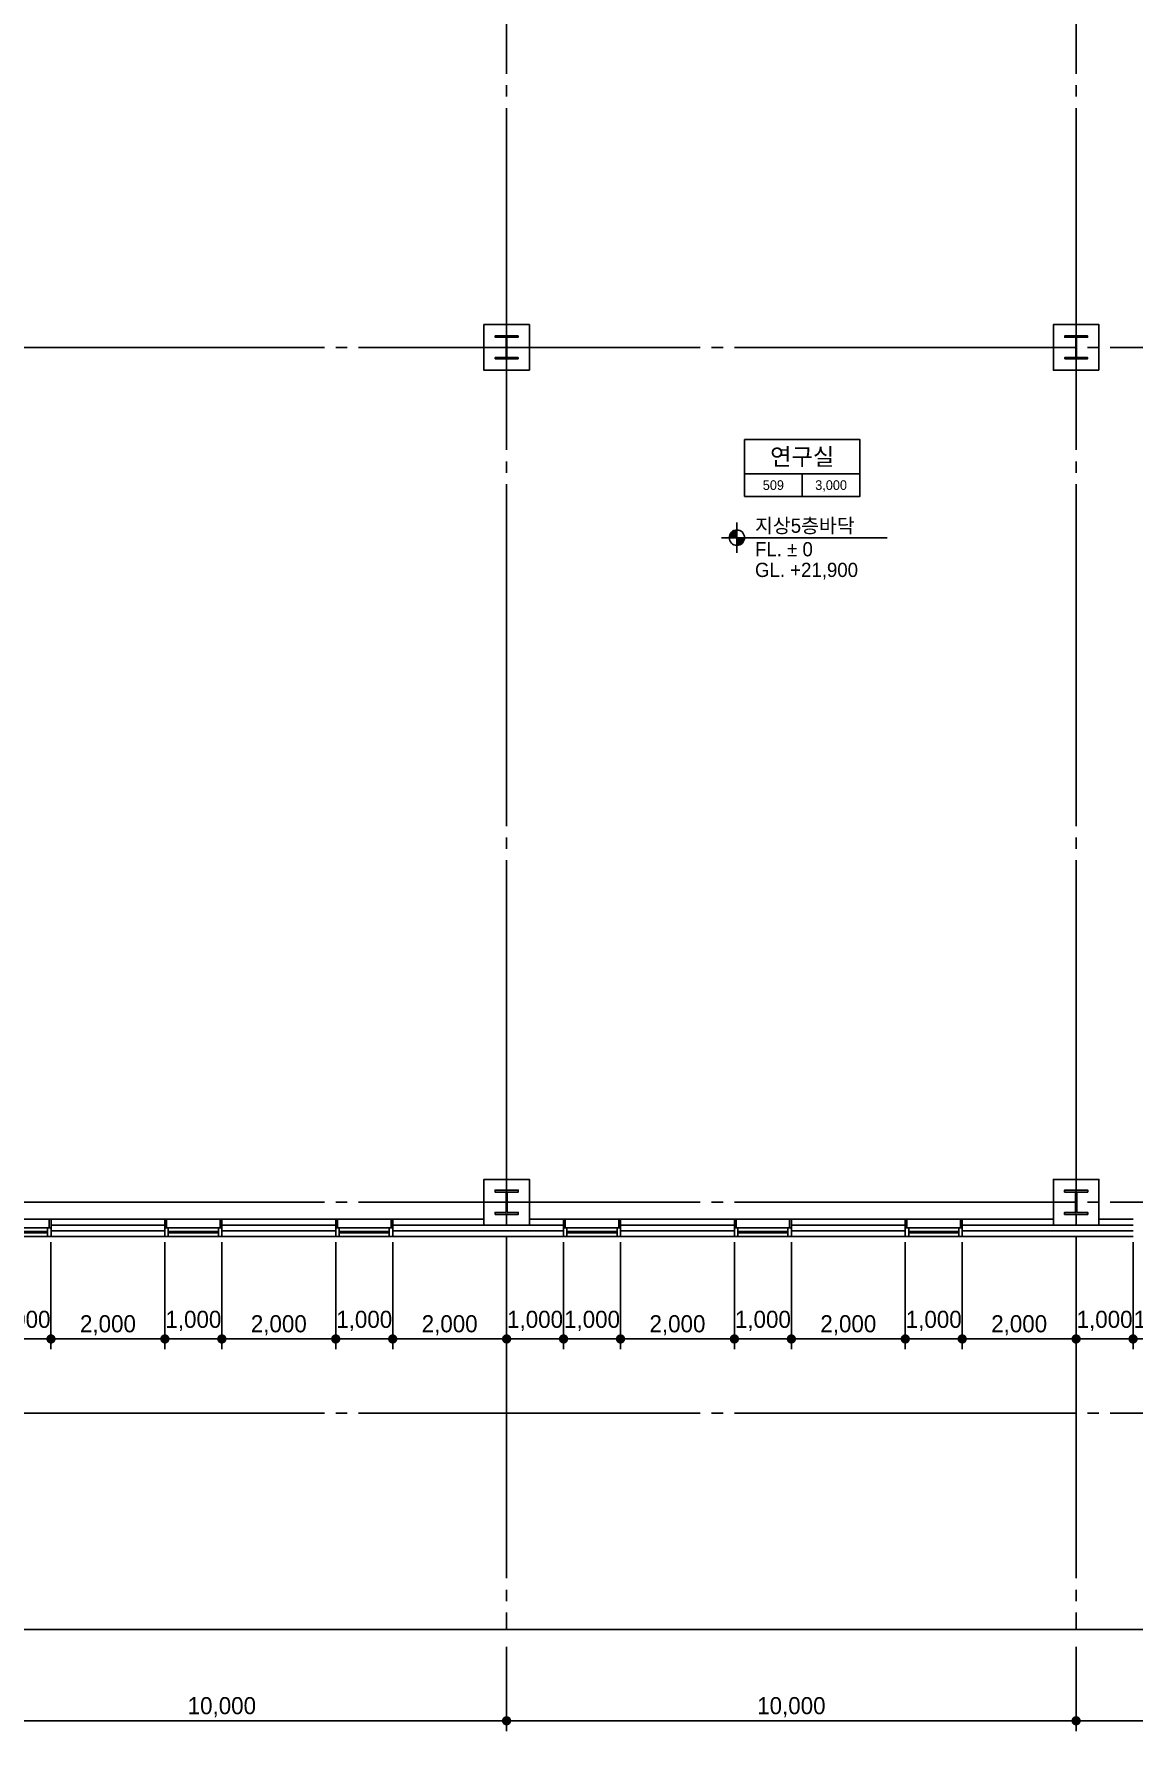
# Model space of a CAD drawing. Extents: x 14327773 to 14405935, y -1804798 to -1750552.
# Drawn here: x 14347473 to 14366773, y -1800829 to -1771049 of the extents above; entities that cross this region are included whole.
import ezdxf
from ezdxf.enums import TextEntityAlignment as Align

# ---------------------------------------------------------------- set-up
doc = ezdxf.new("R2010")
doc.units = 0
doc.header["$LTSCALE"] = 100
doc.header["$MEASUREMENT"] = 0
doc.header["$PDSIZE"] = -10
doc.linetypes.add('CEN', pattern=[66, 60, -2, 2, -2])
doc.layers.get('0').update_dxf_attribs({"linetype": 'CONTINUOUS'})
doc.layers.get('Defpoints').update_dxf_attribs({"linetype": 'CONTINUOUS'})
for name, color, linetype in [('0-내벽고정식', 7, 'CONTINUOUS'), ('CEN', 1, 'CEN'), ('COL', 2, 'CONTINUOUS'), ('col2', 3, 'CONTINUOUS'), ('DIM', 7, 'CONTINUOUS'), ('LEVEL-1', 4, 'CONTINUOUS'), ('TEXT', 2, 'CONTINUOUS'), ('TEXT1', 7, 'CONTINUOUS'), ('WALL-1', 7, 'CONTINUOUS'), ('WID', 4, 'CONTINUOUS')]:
    doc.layers.add(name, color=color, linetype=linetype)
doc.styles.add('HY울를도M', font='HYWULM.TTF')
doc.styles.add('굴림', font='H2HDRM.TTF')
doc.dimstyles.new('DIM100', dxfattribs={"dimtxt": 300, "dimasz": 120, "dimexe": 1, "dimexo": 100, "dimgap": 60, "dimtad": 1, "dimdec": 4, "dimzin": 0, "dimdsep": 46, "dimlunit": 6, "dimtxsty": '굴림', "dimblk": 'DOTT', "dimcen": 0.09, "dimadec": 0, "dimazin": 0, "dimtfac": 1, "dimtdec": 4, "dimtofl": 0, "dimtmove": 2, "dimatfit": 2, "dimldrblk": 'DOTT', "dimfxl": 1, "dimtolj": 1, "dimtzin": 0, "dimarcsym": 0})
doc.dimstyles.new('DIM50', dxfattribs={"dimscale": 50, "dimtxt": 3, "dimasz": 1.2, "dimexe": 1, "dimexo": 1, "dimgap": 0.6, "dimtad": 1, "dimdec": 4, "dimzin": 0, "dimdsep": 46, "dimlunit": 6, "dimtxsty": '굴림', "dimblk": 'DOTT', "dimcen": 0.09, "dimadec": 0, "dimazin": 0, "dimtfac": 1, "dimtdec": 4, "dimtofl": 0, "dimtmove": 2, "dimatfit": 2, "dimldrblk": 'DOTT', "dimfxl": 1, "dimtolj": 1, "dimtzin": 0, "dimarcsym": 0})

# ---------------------------------------------------------------- blocks, each defined once
blk = doc.blocks.new('DOTT')
for p, q in [((-1.5, 0), (1.5, 0)), ((0, 1.5), (0, -1.5))]:
    blk.add_line(p, q)
at = {"color": 6, "const_width": 0.68}
blk.add_lwpolyline([(-0.34, 0, 1), (0.34, 0, 1)], format="xyb", close=True, dxfattribs=at)
blk = doc.blocks.new('*D40')
at = {"layer": 'Defpoints', "color": 0, "lineweight": -3}
for p in [(14365773, -1799049), (14375773, -1799049), (14375773, -1800649)]:
    blk.add_point(p, dxfattribs=at)
at = {"layer": 'DIM', "color": 7, "lineweight": -2}
for p, q in [((14365773, -1799349), (14365773, -1800749)), ((14375773, -1799349), (14375773, -1800749)), ((14365893, -1800649), (14375653, -1800649))]:
    blk.add_line(p, q, dxfattribs=at)
at = {"layer": 'DIM', "color": 7, "lineweight": -2, "xscale": 120, "yscale": 120, "zscale": 120, "rotation": 180}
blk.add_blockref('DOTT', (14365773, -1800649), dxfattribs=at)
at = {"layer": 'DIM', "color": 7, "lineweight": -2, "xscale": 120, "yscale": 120, "zscale": 120}
blk.add_blockref('DOTT', (14375773, -1800649), dxfattribs=at)
at = {"layer": 'DIM', "color": 3, "insert": (14370773, -1800411), "char_height": 300, "attachment_point": 5, "style": '굴림'}
blk.add_mtext('\\A1;10,000', dxfattribs=at)
blk = doc.blocks.new('*D42')
at = {"layer": 'Defpoints', "color": 0, "lineweight": -3}
for p in [(14355773, -1799049), (14365773, -1799049), (14365773, -1800649)]:
    blk.add_point(p, dxfattribs=at)
at = {"layer": 'DIM', "color": 7, "lineweight": -2}
for p, q in [((14355773, -1799349), (14355773, -1800749)), ((14365773, -1799349), (14365773, -1800749)), ((14355893, -1800649), (14365653, -1800649))]:
    blk.add_line(p, q, dxfattribs=at)
at = {"layer": 'DIM', "color": 7, "lineweight": -2, "xscale": 120, "yscale": 120, "zscale": 120, "rotation": 180}
blk.add_blockref('DOTT', (14355773, -1800649), dxfattribs=at)
at = {"layer": 'DIM', "color": 7, "lineweight": -2, "xscale": 120, "yscale": 120, "zscale": 120}
blk.add_blockref('DOTT', (14365773, -1800649), dxfattribs=at)
at = {"layer": 'DIM', "color": 3, "insert": (14360773, -1800411), "char_height": 300, "attachment_point": 5, "style": '굴림'}
blk.add_mtext('\\A1;10,000', dxfattribs=at)
blk = doc.blocks.new('*D43')
at = {"layer": 'Defpoints', "color": 0, "lineweight": -3}
for p in [(14345773, -1799049), (14355773, -1799049), (14355773, -1800649)]:
    blk.add_point(p, dxfattribs=at)
at = {"layer": 'DIM', "color": 7, "lineweight": -2}
for p, q in [((14345773, -1799349), (14345773, -1800749)), ((14355773, -1799349), (14355773, -1800749)), ((14345893, -1800649), (14355653, -1800649))]:
    blk.add_line(p, q, dxfattribs=at)
at = {"layer": 'DIM', "color": 7, "lineweight": -2, "xscale": 120, "yscale": 120, "zscale": 120, "rotation": 180}
blk.add_blockref('DOTT', (14345773, -1800649), dxfattribs=at)
at = {"layer": 'DIM', "color": 7, "lineweight": -2, "xscale": 120, "yscale": 120, "zscale": 120}
blk.add_blockref('DOTT', (14355773, -1800649), dxfattribs=at)
at = {"layer": 'DIM', "color": 3, "insert": (14350773, -1800411), "char_height": 300, "attachment_point": 5, "style": '굴림'}
blk.add_mtext('\\A1;10,000', dxfattribs=at)
blk = doc.blocks.new('aw-1000-300')
at = {"layer": 'WID', "color": 8}
for p, q in [((970, 300), (0, 300)), ((0, 150), (1000, 150)), ((0, 0), (1000, 0))]:
    blk.add_line(p, q, dxfattribs=at)
at = {"layer": 'WID'}
for points in [[(0, 300), (30, 300), (30, 150), (0, 150)], [(970, 300), (1000, 300), (1000, 150), (970, 150)], [(60, 150), (0, 150), (0, 0), (60, 0)], [(60, 63), (940, 63), (940, 87), (60, 87)], [(940, 150), (1000, 150), (1000, 0), (940, 0)]]:
    blk.add_lwpolyline(points, close=True, dxfattribs=at)
blk = doc.blocks.new('*D102')
at = {"layer": 'Defpoints', "color": 0, "lineweight": -3, "ltscale": 3}
for p in [(14350773, -1792149), (14352773, -1792149), (14352773, -1793949)]:
    blk.add_point(p, dxfattribs=at)
at = {"layer": 'DIM', "color": 7, "lineweight": -2, "ltscale": 3}
for p, q in [((14350773, -1792249), (14350773, -1793950)), ((14352773, -1792249), (14352773, -1793950)), ((14350893, -1793949), (14352653, -1793949))]:
    blk.add_line(p, q, dxfattribs=at)
at = {"layer": 'DIM', "color": 7, "lineweight": -2, "ltscale": 3, "xscale": 120, "yscale": 120, "zscale": 120, "rotation": 180}
blk.add_blockref('DOTT', (14350773, -1793949), dxfattribs=at)
at = {"layer": 'DIM', "color": 7, "lineweight": -2, "ltscale": 3, "xscale": 120, "yscale": 120, "zscale": 120}
blk.add_blockref('DOTT', (14352773, -1793949), dxfattribs=at)
at = {"layer": 'DIM', "color": 3, "ltscale": 3, "insert": (14351773, -1793710), "char_height": 300, "attachment_point": 5, "style": '굴림'}
blk.add_mtext('\\A1;2,000', dxfattribs=at)
blk = doc.blocks.new('*D103')
at = {"layer": 'Defpoints', "color": 0, "lineweight": -3, "ltscale": 3}
for p in [(14353773, -1792149), (14355773, -1792149), (14353773, -1793949)]:
    blk.add_point(p, dxfattribs=at)
at = {"layer": 'DIM', "color": 7, "lineweight": -2, "ltscale": 3}
for p, q in [((14353773, -1792249), (14353773, -1793950)), ((14355773, -1792249), (14355773, -1793950)), ((14355653, -1793949), (14353893, -1793949))]:
    blk.add_line(p, q, dxfattribs=at)
at = {"layer": 'DIM', "color": 7, "lineweight": -2, "ltscale": 3, "xscale": 120, "yscale": 120, "zscale": 120, "rotation": 180}
blk.add_blockref('DOTT', (14353773, -1793949), dxfattribs=at)
at = {"layer": 'DIM', "color": 7, "lineweight": -2, "ltscale": 3, "xscale": 120, "yscale": 120, "zscale": 120}
blk.add_blockref('DOTT', (14355773, -1793949), dxfattribs=at)
at = {"layer": 'DIM', "color": 3, "ltscale": 3, "insert": (14354773, -1793710), "char_height": 300, "attachment_point": 5, "style": '굴림'}
blk.add_mtext('\\A1;2,000', dxfattribs=at)
blk = doc.blocks.new('*D104')
at = {"layer": 'Defpoints', "color": 0, "lineweight": -3, "ltscale": 3}
for p in [(14352773, -1792149), (14353773, -1792149), (14352773, -1793949)]:
    blk.add_point(p, dxfattribs=at)
at = {"layer": 'DIM', "color": 7, "lineweight": -2, "ltscale": 3}
for p, q in [((14352773, -1792249), (14352773, -1793950)), ((14353773, -1792249), (14353773, -1793950)), ((14353653, -1793949), (14352893, -1793949))]:
    blk.add_line(p, q, dxfattribs=at)
at = {"layer": 'DIM', "color": 7, "lineweight": -2, "ltscale": 3, "xscale": 120, "yscale": 120, "zscale": 120, "rotation": 180}
blk.add_blockref('DOTT', (14352773, -1793949), dxfattribs=at)
at = {"layer": 'DIM', "color": 7, "lineweight": -2, "ltscale": 3, "xscale": 120, "yscale": 120, "zscale": 120}
blk.add_blockref('DOTT', (14353773, -1793949), dxfattribs=at)
at = {"layer": 'DIM', "color": 3, "ltscale": 3, "insert": (14353273, -1793632), "char_height": 300, "attachment_point": 5, "style": '굴림'}
blk.add_mtext('\\A1;1,000', dxfattribs=at)
blk = doc.blocks.new('*D105')
at = {"layer": 'Defpoints', "color": 0, "lineweight": -3, "ltscale": 3}
for p in [(14347773, -1792149), (14349773, -1792149), (14349773, -1793949)]:
    blk.add_point(p, dxfattribs=at)
at = {"layer": 'DIM', "color": 7, "lineweight": -2, "ltscale": 3}
for p, q in [((14347773, -1792249), (14347773, -1793950)), ((14349773, -1792249), (14349773, -1793950)), ((14347893, -1793949), (14349653, -1793949))]:
    blk.add_line(p, q, dxfattribs=at)
at = {"layer": 'DIM', "color": 7, "lineweight": -2, "ltscale": 3, "xscale": 120, "yscale": 120, "zscale": 120, "rotation": 180}
blk.add_blockref('DOTT', (14347773, -1793949), dxfattribs=at)
at = {"layer": 'DIM', "color": 7, "lineweight": -2, "ltscale": 3, "xscale": 120, "yscale": 120, "zscale": 120}
blk.add_blockref('DOTT', (14349773, -1793949), dxfattribs=at)
at = {"layer": 'DIM', "color": 3, "ltscale": 3, "insert": (14348773, -1793710), "char_height": 300, "attachment_point": 5, "style": '굴림'}
blk.add_mtext('\\A1;2,000', dxfattribs=at)
blk = doc.blocks.new('*D106')
at = {"layer": 'Defpoints', "color": 0, "lineweight": -3, "ltscale": 3}
for p in [(14349773, -1792149), (14350773, -1792149), (14349773, -1793949)]:
    blk.add_point(p, dxfattribs=at)
at = {"layer": 'DIM', "color": 7, "lineweight": -2, "ltscale": 3}
for p, q in [((14349773, -1792249), (14349773, -1793950)), ((14350773, -1792249), (14350773, -1793950)), ((14350653, -1793949), (14349893, -1793949))]:
    blk.add_line(p, q, dxfattribs=at)
at = {"layer": 'DIM', "color": 7, "lineweight": -2, "ltscale": 3, "xscale": 120, "yscale": 120, "zscale": 120, "rotation": 180}
blk.add_blockref('DOTT', (14349773, -1793949), dxfattribs=at)
at = {"layer": 'DIM', "color": 7, "lineweight": -2, "ltscale": 3, "xscale": 120, "yscale": 120, "zscale": 120}
blk.add_blockref('DOTT', (14350773, -1793949), dxfattribs=at)
at = {"layer": 'DIM', "color": 3, "ltscale": 3, "insert": (14350273, -1793632), "char_height": 300, "attachment_point": 5, "style": '굴림'}
blk.add_mtext('\\A1;1,000', dxfattribs=at)
blk = doc.blocks.new('*D107')
at = {"layer": 'Defpoints', "color": 0, "lineweight": -3, "ltscale": 3}
for p in [(14346773, -1792149), (14347773, -1792149), (14346773, -1793949)]:
    blk.add_point(p, dxfattribs=at)
at = {"layer": 'DIM', "color": 7, "lineweight": -2, "ltscale": 3}
for p, q in [((14346773, -1792249), (14346773, -1793950)), ((14347773, -1792249), (14347773, -1793950)), ((14347653, -1793949), (14346893, -1793949))]:
    blk.add_line(p, q, dxfattribs=at)
at = {"layer": 'DIM', "color": 7, "lineweight": -2, "ltscale": 3, "xscale": 120, "yscale": 120, "zscale": 120, "rotation": 180}
blk.add_blockref('DOTT', (14346773, -1793949), dxfattribs=at)
at = {"layer": 'DIM', "color": 7, "lineweight": -2, "ltscale": 3, "xscale": 120, "yscale": 120, "zscale": 120}
blk.add_blockref('DOTT', (14347773, -1793949), dxfattribs=at)
at = {"layer": 'DIM', "color": 3, "ltscale": 3, "insert": (14347273, -1793632), "char_height": 300, "attachment_point": 5, "style": '굴림'}
blk.add_mtext('\\A1;1,000', dxfattribs=at)
blk = doc.blocks.new('*D109')
at = {"layer": 'Defpoints', "color": 0, "lineweight": -3, "ltscale": 3}
for p in [(14360773, -1792149), (14362773, -1792149), (14362773, -1793949)]:
    blk.add_point(p, dxfattribs=at)
at = {"layer": 'DIM', "color": 7, "lineweight": -2, "ltscale": 3}
for p, q in [((14360773, -1792249), (14360773, -1793950)), ((14362773, -1792249), (14362773, -1793950)), ((14360893, -1793949), (14362653, -1793949))]:
    blk.add_line(p, q, dxfattribs=at)
at = {"layer": 'DIM', "color": 7, "lineweight": -2, "ltscale": 3, "xscale": 120, "yscale": 120, "zscale": 120, "rotation": 180}
blk.add_blockref('DOTT', (14360773, -1793949), dxfattribs=at)
at = {"layer": 'DIM', "color": 7, "lineweight": -2, "ltscale": 3, "xscale": 120, "yscale": 120, "zscale": 120}
blk.add_blockref('DOTT', (14362773, -1793949), dxfattribs=at)
at = {"layer": 'DIM', "color": 3, "ltscale": 3, "insert": (14361773, -1793710), "char_height": 300, "attachment_point": 5, "style": '굴림'}
blk.add_mtext('\\A1;2,000', dxfattribs=at)
blk = doc.blocks.new('*D110')
at = {"layer": 'Defpoints', "color": 0, "lineweight": -3, "ltscale": 3}
for p in [(14357773, -1792149), (14359773, -1792149), (14359773, -1793949)]:
    blk.add_point(p, dxfattribs=at)
at = {"layer": 'DIM', "color": 7, "lineweight": -2, "ltscale": 3}
for p, q in [((14357773, -1792249), (14357773, -1793950)), ((14359773, -1792249), (14359773, -1793950)), ((14357893, -1793949), (14359653, -1793949))]:
    blk.add_line(p, q, dxfattribs=at)
at = {"layer": 'DIM', "color": 7, "lineweight": -2, "ltscale": 3, "xscale": 120, "yscale": 120, "zscale": 120, "rotation": 180}
blk.add_blockref('DOTT', (14357773, -1793949), dxfattribs=at)
at = {"layer": 'DIM', "color": 7, "lineweight": -2, "ltscale": 3, "xscale": 120, "yscale": 120, "zscale": 120}
blk.add_blockref('DOTT', (14359773, -1793949), dxfattribs=at)
at = {"layer": 'DIM', "color": 3, "ltscale": 3, "insert": (14358773, -1793710), "char_height": 300, "attachment_point": 5, "style": '굴림'}
blk.add_mtext('\\A1;2,000', dxfattribs=at)
blk = doc.blocks.new('*D111')
at = {"layer": 'Defpoints', "color": 0, "lineweight": -3, "ltscale": 3}
for p in [(14362773, -1792149), (14363773, -1792149), (14362773, -1793949)]:
    blk.add_point(p, dxfattribs=at)
at = {"layer": 'DIM', "color": 7, "lineweight": -2, "ltscale": 3}
for p, q in [((14362773, -1792249), (14362773, -1793950)), ((14363773, -1792249), (14363773, -1793950)), ((14363653, -1793949), (14362893, -1793949))]:
    blk.add_line(p, q, dxfattribs=at)
at = {"layer": 'DIM', "color": 7, "lineweight": -2, "ltscale": 3, "xscale": 120, "yscale": 120, "zscale": 120, "rotation": 180}
blk.add_blockref('DOTT', (14362773, -1793949), dxfattribs=at)
at = {"layer": 'DIM', "color": 7, "lineweight": -2, "ltscale": 3, "xscale": 120, "yscale": 120, "zscale": 120}
blk.add_blockref('DOTT', (14363773, -1793949), dxfattribs=at)
at = {"layer": 'DIM', "color": 3, "ltscale": 3, "insert": (14363273, -1793632), "char_height": 300, "attachment_point": 5, "style": '굴림'}
blk.add_mtext('\\A1;1,000', dxfattribs=at)
blk = doc.blocks.new('*D112')
at = {"layer": 'Defpoints', "color": 0, "lineweight": -3, "ltscale": 3}
for p in [(14359773, -1792149), (14360773, -1792149), (14359773, -1793949)]:
    blk.add_point(p, dxfattribs=at)
at = {"layer": 'DIM', "color": 7, "lineweight": -2, "ltscale": 3}
for p, q in [((14359773, -1792249), (14359773, -1793950)), ((14360773, -1792249), (14360773, -1793950)), ((14360653, -1793949), (14359893, -1793949))]:
    blk.add_line(p, q, dxfattribs=at)
at = {"layer": 'DIM', "color": 7, "lineweight": -2, "ltscale": 3, "xscale": 120, "yscale": 120, "zscale": 120, "rotation": 180}
blk.add_blockref('DOTT', (14359773, -1793949), dxfattribs=at)
at = {"layer": 'DIM', "color": 7, "lineweight": -2, "ltscale": 3, "xscale": 120, "yscale": 120, "zscale": 120}
blk.add_blockref('DOTT', (14360773, -1793949), dxfattribs=at)
at = {"layer": 'DIM', "color": 3, "ltscale": 3, "insert": (14360273, -1793632), "char_height": 300, "attachment_point": 5, "style": '굴림'}
blk.add_mtext('\\A1;1,000', dxfattribs=at)
blk = doc.blocks.new('*D113')
at = {"layer": 'Defpoints', "color": 0, "lineweight": -3, "ltscale": 3}
for p in [(14363773, -1792149), (14365773, -1792149), (14363773, -1793949)]:
    blk.add_point(p, dxfattribs=at)
at = {"layer": 'DIM', "color": 7, "lineweight": -2, "ltscale": 3}
for p, q in [((14363773, -1792249), (14363773, -1793950)), ((14365773, -1792249), (14365773, -1793950)), ((14365653, -1793949), (14363893, -1793949))]:
    blk.add_line(p, q, dxfattribs=at)
at = {"layer": 'DIM', "color": 7, "lineweight": -2, "ltscale": 3, "xscale": 120, "yscale": 120, "zscale": 120, "rotation": 180}
blk.add_blockref('DOTT', (14363773, -1793949), dxfattribs=at)
at = {"layer": 'DIM', "color": 7, "lineweight": -2, "ltscale": 3, "xscale": 120, "yscale": 120, "zscale": 120}
blk.add_blockref('DOTT', (14365773, -1793949), dxfattribs=at)
at = {"layer": 'DIM', "color": 3, "ltscale": 3, "insert": (14364773, -1793710), "char_height": 300, "attachment_point": 5, "style": '굴림'}
blk.add_mtext('\\A1;2,000', dxfattribs=at)
blk = doc.blocks.new('*D114')
at = {"layer": 'Defpoints', "color": 0, "lineweight": -3, "ltscale": 3}
for p in [(14356773, -1792149), (14357773, -1792149), (14356773, -1793949)]:
    blk.add_point(p, dxfattribs=at)
at = {"layer": 'DIM', "color": 7, "lineweight": -2, "ltscale": 3}
for p, q in [((14356773, -1792249), (14356773, -1793950)), ((14357773, -1792249), (14357773, -1793950)), ((14357653, -1793949), (14356893, -1793949))]:
    blk.add_line(p, q, dxfattribs=at)
at = {"layer": 'DIM', "color": 7, "lineweight": -2, "ltscale": 3, "xscale": 120, "yscale": 120, "zscale": 120, "rotation": 180}
blk.add_blockref('DOTT', (14356773, -1793949), dxfattribs=at)
at = {"layer": 'DIM', "color": 7, "lineweight": -2, "ltscale": 3, "xscale": 120, "yscale": 120, "zscale": 120}
blk.add_blockref('DOTT', (14357773, -1793949), dxfattribs=at)
at = {"layer": 'DIM', "color": 3, "ltscale": 3, "insert": (14357273, -1793632), "char_height": 300, "attachment_point": 5, "style": '굴림'}
blk.add_mtext('\\A1;1,000', dxfattribs=at)
blk = doc.blocks.new('*D115')
at = {"layer": 'Defpoints', "color": 0, "lineweight": -3, "ltscale": 3}
for p in [(14355773, -1792149), (14356773, -1792149), (14356773, -1793949)]:
    blk.add_point(p, dxfattribs=at)
at = {"layer": 'DIM', "color": 7, "lineweight": -2, "ltscale": 3}
for p, q in [((14355773, -1792249), (14355773, -1793950)), ((14356773, -1792249), (14356773, -1793950)), ((14355893, -1793949), (14356653, -1793949))]:
    blk.add_line(p, q, dxfattribs=at)
at = {"layer": 'DIM', "color": 7, "lineweight": -2, "ltscale": 3, "xscale": 120, "yscale": 120, "zscale": 120, "rotation": 180}
blk.add_blockref('DOTT', (14355773, -1793949), dxfattribs=at)
at = {"layer": 'DIM', "color": 7, "lineweight": -2, "ltscale": 3, "xscale": 120, "yscale": 120, "zscale": 120}
blk.add_blockref('DOTT', (14356773, -1793949), dxfattribs=at)
at = {"layer": 'DIM', "color": 3, "ltscale": 3, "insert": (14356273, -1793632), "char_height": 300, "attachment_point": 5, "style": '굴림'}
blk.add_mtext('\\A1;1,000', dxfattribs=at)
blk = doc.blocks.new('*D121')
at = {"layer": 'Defpoints', "color": 0, "lineweight": -3, "ltscale": 3}
for p in [(14366773, -1792149), (14367773, -1792149), (14366773, -1793949)]:
    blk.add_point(p, dxfattribs=at)
at = {"layer": 'DIM', "color": 7, "lineweight": -2, "ltscale": 3}
for p, q in [((14366773, -1792249), (14366773, -1793950)), ((14367773, -1792249), (14367773, -1793950)), ((14367653, -1793949), (14366893, -1793949))]:
    blk.add_line(p, q, dxfattribs=at)
at = {"layer": 'DIM', "color": 7, "lineweight": -2, "ltscale": 3, "xscale": 120, "yscale": 120, "zscale": 120, "rotation": 180}
blk.add_blockref('DOTT', (14366773, -1793949), dxfattribs=at)
at = {"layer": 'DIM', "color": 7, "lineweight": -2, "ltscale": 3, "xscale": 120, "yscale": 120, "zscale": 120}
blk.add_blockref('DOTT', (14367773, -1793949), dxfattribs=at)
at = {"layer": 'DIM', "color": 3, "ltscale": 3, "insert": (14367273, -1793632), "char_height": 300, "attachment_point": 5, "style": '굴림'}
blk.add_mtext('\\A1;1,000', dxfattribs=at)
blk = doc.blocks.new('*D122')
at = {"layer": 'Defpoints', "color": 0, "lineweight": -3, "ltscale": 3}
for p in [(14365773, -1792149), (14366773, -1792149), (14366773, -1793949)]:
    blk.add_point(p, dxfattribs=at)
at = {"layer": 'DIM', "color": 7, "lineweight": -2, "ltscale": 3}
for p, q in [((14365773, -1792249), (14365773, -1793950)), ((14366773, -1792249), (14366773, -1793950)), ((14365893, -1793949), (14366653, -1793949))]:
    blk.add_line(p, q, dxfattribs=at)
at = {"layer": 'DIM', "color": 7, "lineweight": -2, "ltscale": 3, "xscale": 120, "yscale": 120, "zscale": 120, "rotation": 180}
blk.add_blockref('DOTT', (14365773, -1793949), dxfattribs=at)
at = {"layer": 'DIM', "color": 7, "lineweight": -2, "ltscale": 3, "xscale": 120, "yscale": 120, "zscale": 120}
blk.add_blockref('DOTT', (14366773, -1793949), dxfattribs=at)
at = {"layer": 'DIM', "color": 3, "ltscale": 3, "insert": (14366273, -1793632), "char_height": 300, "attachment_point": 5, "style": '굴림'}
blk.add_mtext('\\A1;1,000', dxfattribs=at)
blk = doc.blocks.new('TT1')
at = {"layer": 'TEXT1'}
for p, q in [((-1013, -600), (1013, -600)), ((0, -600), (0, -1000))]:
    blk.add_line(p, q, dxfattribs=at)
blk.add_lwpolyline([(-1013, 0), (1013, 0), (1013, -1000), (-1013, -1000)], close=True, dxfattribs=at)

msp = doc.modelspace()

# ---------------------------------------------------------------- hatches: boundary and pattern name
at = {"layer": 'LEVEL-1'}
h = msp.add_hatch(color=256, dxfattribs=at)
h.paths.add_polyline_path([(14359817.15466, -1779888.50236), (14359817.15466, -1779754.10371, 0.4142135624), (14359682.75601, -1779888.50236)])
h.paths.add_polyline_path([(14359817.15466, -1779888.50236), (14359817.15466, -1780022.90102, 0.4142135624), (14359951.55332, -1779888.50236)])

# ---------------------------------------------------------------- linework, layer by layer
at = {"layer": '0-내벽고정식'}
for p, q in [((14347773.21251, -1791849.19177), (14349773.21251, -1791849.19177)), ((14350773.21251, -1791849.19177), (14352773.21251, -1791849.19177)), ((14353773.21251, -1791849.19177), (14355373.21251, -1791849.19177)), ((14356173.21251, -1791849.19177), (14356773.21251, -1791849.19177)), ((14357773.21251, -1791849.19177), (14359773.21251, -1791849.19177)), ((14360773.21251, -1791849.19177), (14362773.21251, -1791849.19177)), ((14363773.21251, -1791849.19177), (14365373.21251, -1791849.19177)), ((14366173.21251, -1791849.19177), (14366773.21251, -1791849.19177))]:
    msp.add_line(p, q, dxfattribs=at)
at = {"layer": 'CEN', "linetype": 'CEN'}
for p, q in [((14355773.21251, -1759149.19177), (14355773.21251, -1799049.19177)), ((14365773.21251, -1759149.19177), (14365773.21251, -1799049.19177)), ((14333373.21251, -1776549.19177), (14397373.21251, -1776549.19177)), ((14333373.21251, -1791549.19177), (14397373.21251, -1791549.19177)), ((14333373.21251, -1795249.19177), (14397373.21251, -1795249.19177))]:
    msp.add_line(p, q, dxfattribs=at)
at = {"layer": 'COL'}
for points in [[(14356173.21251, -1776949.19177), (14356173.21251, -1776149.19177), (14355373.21251, -1776149.19177), (14355373.21251, -1776949.19177)], [(14366173.21251, -1776949.19177), (14366173.21251, -1776149.19177), (14365373.21251, -1776149.19177), (14365373.21251, -1776949.19177)], [(14356173.21251, -1791949.19177), (14356173.21251, -1791149.19177), (14355373.21251, -1791149.19177), (14355373.21251, -1791949.19177)], [(14366173.21251, -1791949.19177), (14366173.21251, -1791149.19177), (14365373.21251, -1791149.19177), (14365373.21251, -1791949.19177)]]:
    msp.add_lwpolyline(points, close=True, dxfattribs=at)
at = {"layer": 'col2'}
for points in [[(14355573.21251, -1776749.19177), (14355573.21251, -1776728.19177), (14355766.71251, -1776728.19177), (14355766.71251, -1776370.19177), (14355573.21251, -1776370.19177), (14355573.21251, -1776349.19177), (14355973.21251, -1776349.19177), (14355973.21251, -1776370.19177), (14355779.71251, -1776370.19177), (14355779.71251, -1776728.19177), (14355973.21251, -1776728.19177), (14355973.21251, -1776749.19177)], [(14365573.21251, -1776749.19177), (14365573.21251, -1776728.19177), (14365766.71251, -1776728.19177), (14365766.71251, -1776370.19177), (14365573.21251, -1776370.19177), (14365573.21251, -1776349.19177), (14365973.21251, -1776349.19177), (14365973.21251, -1776370.19177), (14365779.71251, -1776370.19177), (14365779.71251, -1776728.19177), (14365973.21251, -1776728.19177), (14365973.21251, -1776749.19177)], [(14355569.71251, -1791763.19177), (14355569.71251, -1791728.19177), (14355763.21251, -1791728.19177), (14355763.21251, -1791370.19177), (14355569.71251, -1791370.19177), (14355569.71251, -1791335.19177), (14355976.71251, -1791335.19177), (14355976.71251, -1791370.19177), (14355783.21251, -1791370.19177), (14355783.21251, -1791728.19177), (14355976.71251, -1791728.19177), (14355976.71251, -1791763.19177)], [(14365569.71251, -1791763.19177), (14365569.71251, -1791728.19177), (14365763.21251, -1791728.19177), (14365763.21251, -1791370.19177), (14365569.71251, -1791370.19177), (14365569.71251, -1791335.19177), (14365976.71251, -1791335.19177), (14365976.71251, -1791370.19177), (14365783.21251, -1791370.19177), (14365783.21251, -1791728.19177), (14365976.71251, -1791728.19177), (14365976.71251, -1791763.19177)]]:
    msp.add_lwpolyline(points, close=True, dxfattribs=at)
at = {"layer": 'Defpoints', "color": 76}
msp.add_lwpolyline([(14333373.21251, -1799049.19177), (14397373.21251, -1799049.19177), (14397373.21251, -1759149.19177), (14333373.21251, -1759149.19177)], close=True, dxfattribs=at)
at = {"layer": 'LEVEL-1'}
for p, q in [((14359817.16182, -1779619.70505), (14359817.16182, -1780157.29968)), ((14359548.35735, -1779888.50236), (14362452.71243, -1779888.50236))]:
    msp.add_line(p, q, dxfattribs=at)
msp.add_circle((14359817.15466, -1779888.50236), 134.39866, dxfattribs=at)
at = {"layer": 'WALL-1', "color": 4}
for p, q in [((14347773.21251, -1791949.19177), (14349773.21251, -1791949.19177)), ((14347773.21251, -1792049.19177), (14349773.21251, -1792049.19177)), ((14347773.21251, -1792149.19177), (14349773.21251, -1792149.19177)), ((14350773.21251, -1791949.19177), (14352773.21251, -1791949.19177)), ((14350773.21251, -1792049.19177), (14352773.21251, -1792049.19177)), ((14350773.21251, -1792149.19177), (14352773.21251, -1792149.19177)), ((14353773.21251, -1791949.19177), (14356773.21251, -1791949.19177)), ((14353773.21251, -1792049.19177), (14356773.21251, -1792049.19177)), ((14353773.21251, -1792149.19177), (14356773.21251, -1792149.19177)), ((14357773.21251, -1791949.19177), (14359773.21251, -1791949.19177)), ((14357773.21251, -1792049.19177), (14359773.21251, -1792049.19177)), ((14357773.21251, -1792149.19177), (14359773.21251, -1792149.19177)), ((14360773.21251, -1791949.19177), (14362773.21251, -1791949.19177)), ((14360773.21251, -1792049.19177), (14362773.21251, -1792049.19177)), ((14360773.21251, -1792149.19177), (14362773.21251, -1792149.19177)), ((14363773.21251, -1791949.19177), (14366773.21251, -1791949.19177)), ((14363773.21251, -1792049.19177), (14366773.21251, -1792049.19177)), ((14363773.21251, -1792149.19177), (14366773.21251, -1792149.19177))]:
    msp.add_line(p, q, dxfattribs=at)

# ---------------------------------------------------------------- block references
at = {"layer": 'TEXT1'}
msp.add_blockref('TT1', (14360964.02394, -1778165.84423), dxfattribs=at)
at = {"layer": 'WID'}
for p in [(14346773.21251, -1792149.19177), (14349773.21251, -1792149.19177), (14352773.21251, -1792149.19177), (14356773.21251, -1792149.19177), (14359773.21251, -1792149.19177), (14362773.21251, -1792149.19177)]:
    msp.add_blockref('aw-1000-300', p, dxfattribs=at)

# ---------------------------------------------------------------- texts
at = {"layer": 'TEXT', "style": 'HY울를도M'}
for s, p in [('지상5층바닥', (14360134.27376, -1779803.11495)), ('FL. %%p 0', (14360134.27376, -1780216.08087)), ('GL. +21,900', (14360134.27376, -1780578.44272))]:
    msp.add_text(s, height=250, dxfattribs=at).set_placement(p)
at = {"layer": 'TEXT1', "style": 'HY울를도M'}
msp.add_text('연구실', height=300, dxfattribs=at).set_placement((14360964.02394, -1778616.6343), align=Align.CENTER)
at = {"layer": 'TEXT1', "color": 2, "style": 'HY울를도M'}
msp.add_text('509', height=170, dxfattribs=at).set_placement((14360457.27598, -1778965.76423), align=Align.MIDDLE_CENTER)
at = {"layer": 'TEXT1', "style": 'HY울를도M'}
msp.add_text('3,000', height=170, dxfattribs=at).set_placement((14361470.77189, -1778965.76423), align=Align.MIDDLE_CENTER)

# ---------------------------------------------------------------- dimensions: what is measured, and where the dimension line sits
at = {"layer": 'DIM', "ltscale": 3}
for base, p1, p2, picture, middle in [((14346773.21251, -1793949.19177), (14347773.21251, -1792149.19177), (14346773.21251, -1792149.19177), '*D107', (14347273.21251, -1793632.23789)), ((14349773.21251, -1793949.19177), (14350773.21251, -1792149.19177), (14349773.21251, -1792149.19177), '*D106', (14350273.21251, -1793632.23789)), ((14352773.21251, -1793949.19177), (14353773.21251, -1792149.19177), (14352773.21251, -1792149.19177), '*D104', (14353273.21251, -1793632.23789)), ((14356773.21251, -1793949.19177), (14357773.21251, -1792149.19177), (14356773.21251, -1792149.19177), '*D114', (14357273.21251, -1793632.23789)), ((14359773.21251, -1793949.19177), (14360773.21251, -1792149.19177), (14359773.21251, -1792149.19177), '*D112', (14360273.21251, -1793632.23789)), ((14362773.21251, -1793949.19177), (14363773.21251, -1792149.19177), (14362773.21251, -1792149.19177), '*D111', (14363273.21251, -1793632.23789)), ((14366773.21251, -1793949.19177), (14367773.21251, -1792149.19177), (14366773.21251, -1792149.19177), '*D121', (14367273.21251, -1793632.23789))]:
    dim = msp.add_linear_dim(base=base, p1=p1, p2=p2, angle=180, dimstyle='DIM100', dxfattribs=at)
    dim.commit()
    dim.dimension.update_dxf_attribs({"geometry": picture, "text_midpoint": middle, "dimtype": 128})
for base, p1, p2, picture, middle in [((14349773.21251, -1793949.19177), (14347773.21251, -1792149.19177), (14349773.21251, -1792149.19177), '*D105', (14348773.21251, -1793710.15355)), ((14352773.21251, -1793949.19177), (14350773.21251, -1792149.19177), (14352773.21251, -1792149.19177), '*D102', (14351773.21251, -1793710.15355)), ((14359773.21251, -1793949.19177), (14357773.21251, -1792149.19177), (14359773.21251, -1792149.19177), '*D110', (14358773.21251, -1793710.15355)), ((14362773.21251, -1793949.19177), (14360773.21251, -1792149.19177), (14362773.21251, -1792149.19177), '*D109', (14361773.21251, -1793710.15355))]:
    dim = msp.add_linear_dim(base=base, p1=p1, p2=p2, dimstyle='DIM100', dxfattribs=at)
    dim.commit()
    dim.dimension.update_dxf_attribs({"geometry": picture, "text_midpoint": middle})
for base, p1, p2, picture, middle in [((14353773.21251, -1793949.19177), (14355773.21251, -1792149.19177), (14353773.21251, -1792149.19177), '*D103', (14354773.21251, -1793710.15355)), ((14363773.21251, -1793949.19177), (14365773.21251, -1792149.19177), (14363773.21251, -1792149.19177), '*D113', (14364773.21251, -1793710.15355))]:
    dim = msp.add_linear_dim(base=base, p1=p1, p2=p2, angle=180, dimstyle='DIM100', dxfattribs=at)
    dim.commit()
    dim.dimension.update_dxf_attribs({"geometry": picture, "text_midpoint": middle})
for base, p1, p2, picture, middle in [((14356773.21251, -1793949.19177), (14355773.21251, -1792149.19177), (14356773.21251, -1792149.19177), '*D115', (14356273.21251, -1793632.23789)), ((14366773.21251, -1793949.19177), (14365773.21251, -1792149.19177), (14366773.21251, -1792149.19177), '*D122', (14366273.21251, -1793632.23789))]:
    dim = msp.add_linear_dim(base=base, p1=p1, p2=p2, dimstyle='DIM100', dxfattribs=at)
    dim.commit()
    dim.dimension.update_dxf_attribs({"geometry": picture, "text_midpoint": middle, "dimtype": 128})
at = {"layer": 'DIM'}
for base, p1, p2, picture, middle in [((14355773.21251, -1800649.19136), (14345773.21251, -1799049.19177), (14355773.21251, -1799049.1914), '*D43', (14350773.21251, -1800410.52305)), ((14365773.21251, -1800649.19136), (14355773.21251, -1799049.19177), (14365773.21251, -1799049.1914), '*D42', (14360773.21251, -1800410.52305)), ((14375773.2125623692, -1800649.19177466), (14365773.2125122994, -1799049.1917746591), (14375773.2125623692, -1799049.19177466), '*D40', (14370773.2125373296, -1800410.5234639321))]:
    dim = msp.add_linear_dim(base=base, p1=p1, p2=p2, dimstyle='DIM50', override={"dimscale": 100, "dimexo": 3}, dxfattribs=at)
    dim.commit()
    dim.dimension.update_dxf_attribs({"geometry": picture, "text_midpoint": middle})

doc.saveas('drawing.dxf')
